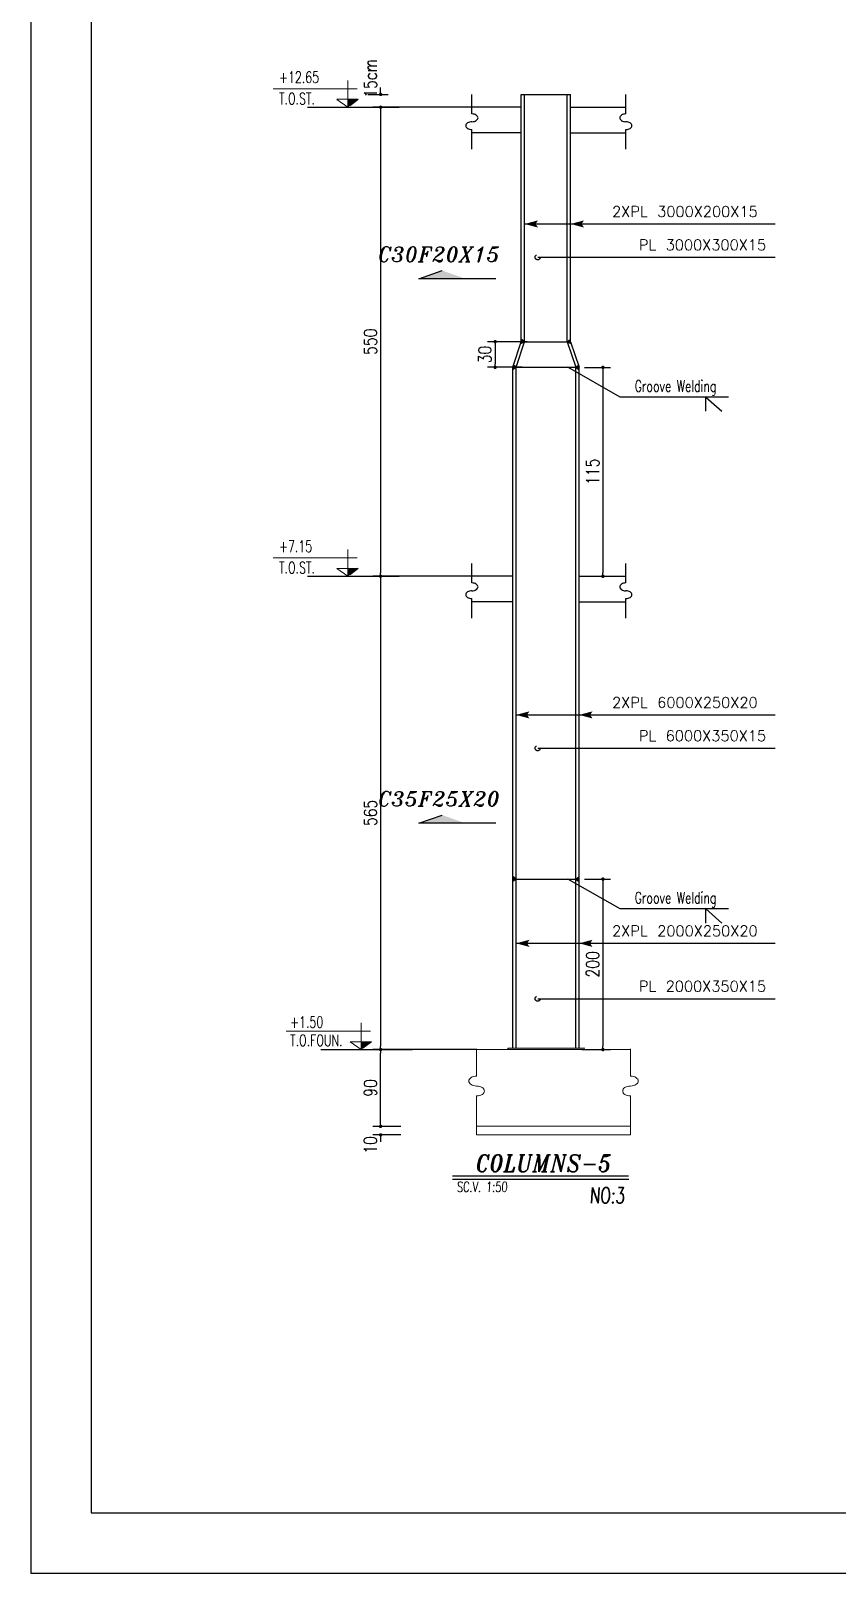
# Model space of a CAD drawing. Header units: inches. Extents: x 460503 to 460688, y 47570 to 48852.
# Drawn here: x 460506.05 to 460524.97, y 48435.49 to 48471.66 of the extents above; entities that cross this region are included whole.
import ezdxf

# ---------------------------------------------------------------- set-up
doc = ezdxf.new("R2010")
doc.units = ezdxf.units.IN
doc.header["$MEASUREMENT"] = 0
doc.linetypes.add('HIDDEN', pattern=[0.375, 0.25, -0.125])
for name, color, linetype in [('1', 1, 'Continuous'), ('1R', 1, 'Continuous'), ('2H', 2, 'HIDDEN'), ('2Y', 2, 'Continuous'), ('3', 3, 'HIDDEN'), ('3G', 3, 'Continuous'), ('4C', 4, 'Continuous'), ('6M', 6, 'Continuous'), ('COL-2', 3, 'Continuous'), ('D', 1, 'Continuous'), ('DIM', 8, 'Continuous'), ('lateral brace', 5, 'Continuous'), ('Layer4', 118, 'Continuous'), ('LEVEL', 3, 'HIDDEN'), ('TXT', 3, 'Continuous')]:
    doc.layers.add(name, color=color, linetype=linetype)
doc.layers.add('2', color=2, linetype='Continuous', lineweight=9)
doc.styles.add('ITALICT', font='italict')
doc.styles.add('ROMANC', font='TXT.shx')
doc.styles.add('ROMANS', font='ROMANS', dxfattribs={"width": 0.8})
doc.styles.add('ROMANT', font='romant')
doc.dimstyles.new('1-100', dxfattribs={"dimtxt": 0.3, "dimasz": 0.08, "dimexe": 0.18, "dimexo": 0.0625, "dimgap": 0.09, "dimtad": 1, "dimdec": 0, "dimlfac": 100, "dimdsep": 46, "dimtxsty": 'ROMANT', "dimblk": 'DOT', "dimcen": 0.09, "dimclrd": 1, "dimclre": 1, "dimclrt": 3, "dimadec": 0, "dimazin": 0, "dimtfac": 1, "dimtdec": 0, "dimtix": 1, "dimtofl": 0, "dimtmove": 2, "dimatfit": 3, "dimldrblk": 'DOT', "dimfxl": 1, "dimtolj": 1, "dimarcsym": 0})

# ---------------------------------------------------------------- blocks, each defined once
blk = doc.blocks.new('DOT')
at = {"layer": 'DIM', "color": 0, "linetype": 'ByBlock'}
blk.add_line((-0.5, 0), (-1, 0), dxfattribs=at)
at = {"layer": 'DIM', "color": 0, "linetype": 'ByBlock', "const_width": 0.5}
blk.add_lwpolyline([(-0.25, 0, 1), (0.25, 0, 1)], format="xyb", close=True, dxfattribs=at)
blk = doc.blocks.new('*D182')
at = {"layer": 'D', "color": 1, "lineweight": -2, "transparency": 16777216}
for p, q in [((460516.812, 48458.868), (460514.074, 48458.868)), ((460514.254, 48458.788), (460514.254, 48447.848)), ((460516.513, 48447.768), (460514.074, 48447.768))]:
    blk.add_line(p, q, dxfattribs=at)
at = {"layer": 'Defpoints', "color": 0, "transparency": 16777216}
for p in [(460516.874, 48458.868), (460514.254, 48447.768), (460516.576, 48447.768)]:
    blk.add_point(p, dxfattribs=at)
at = {"layer": 'D', "color": 1, "lineweight": -2, "transparency": 16777216, "xscale": 0.08, "yscale": 0.08, "zscale": 0.08}
for p, rotation in [((460514.254, 48458.868), 90), ((460514.254, 48447.768), 270)]:
    blk.add_blockref('DOT', p, dxfattribs=dict(at, rotation=rotation))
at = {"layer": 'D', "color": 2, "transparency": 16777216, "insert": (460514.014, 48453.318), "char_height": 0.3, "attachment_point": 5, "rotation": 90, "style": 'ROMANS'}
blk.add_mtext('\\A1;565', dxfattribs=at)
blk = doc.blocks.new('_Dot')
at = {"layer": 'DIM', "color": 0, "lineweight": -2}
blk.add_line((-0.5, 0), (-1, 0), dxfattribs=at)
at = {"layer": 'DIM', "color": 0, "const_width": 0.5}
blk.add_lwpolyline([(-0.25, 0, 1), (0.25, 0, 1)], format="xyb", close=True, dxfattribs=at)
blk = doc.blocks.new('ss')
at = {"layer": '2'}
for p, q in [((0, 0.137), (0, 0.514)), ((0, -0.137), (0, -0.674))]:
    blk.add_line(p, q, dxfattribs=at)
for points in [[(0, 0, -0.064661), (-0.043, 0.006, -0.077521), (-0.076, 0.02, -0.107173), (-0.1, 0.044, -0.145), (-0.107, 0.069, -0.145), (-0.1, 0.093, -0.107173), (-0.076, 0.117, -0.077521), (-0.043, 0.131, -0.064661), (0, 0.137, -0.064661)], [(0, -0.137, 0.064661), (0.043, -0.131, 0.077521), (0.076, -0.117, 0.107173), (0.1, -0.093, 0.145), (0.107, -0.069, 0.145), (0.1, -0.044, 0.107173), (0.076, -0.02, 0.077521), (0.043, -0.006, 0.064661), (0, 0, 0.064661)]]:
    blk.add_lwpolyline(points, format="xyb", dxfattribs=at)
blk = doc.blocks.new('*D183')
at = {"layer": 'D', "color": 1, "lineweight": -2, "transparency": 16777216}
for p, q in [((460514.73, 48445.968), (460514.074, 48445.968)), ((460514.254, 48446.048), (460514.254, 48446.128)), ((460514.73, 48445.768), (460514.074, 48445.768)), ((460514.254, 48445.688), (460514.254, 48445.608))]:
    blk.add_line(p, q, dxfattribs=at)
at = {"layer": 'Defpoints', "color": 0, "transparency": 16777216}
for p in [(460514.793, 48445.968), (460514.254, 48445.768), (460514.793, 48445.768)]:
    blk.add_point(p, dxfattribs=at)
at = {"layer": 'D', "color": 1, "lineweight": -2, "transparency": 16777216, "xscale": 0.08, "yscale": 0.08, "zscale": 0.08}
for p, rotation in [((460514.254, 48445.968), 270), ((460514.254, 48445.768), 90)]:
    blk.add_blockref('DOT', p, dxfattribs=dict(at, rotation=rotation))
at = {"layer": 'D', "color": 2, "transparency": 16777216, "insert": (460514.012, 48445.531), "char_height": 0.3, "attachment_point": 5, "rotation": 90, "style": 'ROMANS'}
blk.add_mtext('\\A1;10', dxfattribs=at)
blk = doc.blocks.new('*D184')
at = {"layer": 'D', "color": 1, "lineweight": -2, "transparency": 16777216}
for p, q in [((460513.951, 48470.168), (460514.434, 48470.168)), ((460514.254, 48470.248), (460514.254, 48470.328)), ((460513.951, 48469.868), (460514.434, 48469.868)), ((460514.254, 48469.788), (460514.254, 48469.708))]:
    blk.add_line(p, q, dxfattribs=at)
at = {"layer": 'Defpoints', "color": 0, "transparency": 16777216}
for p in [(460513.888, 48470.168), (460513.888, 48469.868), (460514.254, 48469.868)]:
    blk.add_point(p, dxfattribs=at)
at = {"layer": 'D', "color": 1, "lineweight": -2, "transparency": 16777216, "xscale": 0.08, "yscale": 0.08, "zscale": 0.08}
for p, rotation in [((460514.254, 48470.168), 270), ((460514.254, 48469.868), 90)]:
    blk.add_blockref('DOT', p, dxfattribs=dict(at, rotation=rotation))
at = {"layer": 'D', "color": 2, "transparency": 16777216, "insert": (460514.014, 48470.543), "char_height": 0.3, "attachment_point": 5, "rotation": 90, "style": 'ROMANS'}
blk.add_mtext('\\A1;15cm', dxfattribs=at)
blk = doc.blocks.new('*D178')
at = {"layer": 'D', "color": 1, "lineweight": -2, "transparency": 16777216}
for p, q in [((460516.672, 48469.868), (460514.074, 48469.868)), ((460514.254, 48469.788), (460514.254, 48458.948)), ((460516.513, 48458.868), (460514.074, 48458.868))]:
    blk.add_line(p, q, dxfattribs=at)
at = {"layer": 'Defpoints', "color": 0, "transparency": 16777216}
for p in [(460516.734, 48469.868), (460514.254, 48458.868), (460516.576, 48458.868)]:
    blk.add_point(p, dxfattribs=at)
at = {"layer": 'D', "color": 1, "lineweight": -2, "transparency": 16777216, "xscale": 0.08, "yscale": 0.08, "zscale": 0.08}
for p, rotation in [((460514.254, 48469.868), 90), ((460514.254, 48458.868), 270)]:
    blk.add_blockref('DOT', p, dxfattribs=dict(at, rotation=rotation))
at = {"layer": 'D', "color": 2, "transparency": 16777216, "insert": (460514.014, 48464.368), "char_height": 0.3, "attachment_point": 5, "rotation": 90, "style": 'ROMANS'}
blk.add_mtext('\\A1;550', dxfattribs=at)
blk = doc.blocks.new('*D179')
at = {"layer": 'D', "color": 1, "lineweight": -2, "transparency": 16777216}
for p, q in [((460519.035, 48463.767), (460519.65, 48463.767)), ((460519.47, 48463.687), (460519.47, 48458.948)), ((460519.035, 48458.868), (460519.65, 48458.868))]:
    blk.add_line(p, q, dxfattribs=at)
at = {"layer": 'Defpoints', "color": 0, "transparency": 16777216}
for p in [(460518.973, 48463.767), (460518.973, 48458.868), (460519.47, 48458.868)]:
    blk.add_point(p, dxfattribs=at)
at = {"layer": 'D', "color": 1, "lineweight": -2, "transparency": 16777216, "xscale": 0.08, "yscale": 0.08, "zscale": 0.08}
for p, rotation in [((460519.47, 48463.767), 90), ((460519.47, 48458.868), 270)]:
    blk.add_blockref('DOT', p, dxfattribs=dict(at, rotation=rotation))
at = {"layer": 'D', "color": 2, "transparency": 16777216, "insert": (460519.23, 48461.318), "char_height": 0.3, "attachment_point": 5, "rotation": 90, "style": 'ROMANS'}
blk.add_mtext('\\A1;115', dxfattribs=at)
blk = doc.blocks.new('*D180')
at = {"layer": 'D', "color": 1, "lineweight": -2, "transparency": 16777216}
for p, q in [((460519.035, 48451.767), (460519.65, 48451.767)), ((460519.47, 48451.687), (460519.47, 48447.848)), ((460518.975, 48447.768), (460519.65, 48447.768))]:
    blk.add_line(p, q, dxfattribs=at)
at = {"layer": 'Defpoints', "color": 0, "transparency": 16777216}
for p in [(460518.973, 48451.767), (460518.912, 48447.768), (460519.47, 48447.768)]:
    blk.add_point(p, dxfattribs=at)
at = {"layer": 'D', "color": 1, "lineweight": -2, "transparency": 16777216, "xscale": 0.08, "yscale": 0.08, "zscale": 0.08}
for p, rotation in [((460519.47, 48451.767), 90), ((460519.47, 48447.768), 270)]:
    blk.add_blockref('DOT', p, dxfattribs=dict(at, rotation=rotation))
at = {"layer": 'D', "color": 2, "transparency": 16777216, "insert": (460519.23, 48449.768), "char_height": 0.3, "attachment_point": 5, "rotation": 90, "style": 'ROMANS'}
blk.add_mtext('\\A1;200', dxfattribs=at)
blk = doc.blocks.new('*D181')
at = {"layer": 'D', "color": 1, "lineweight": -2, "transparency": 16777216}
for p, q in [((460517.689, 48464.368), (460516.761, 48464.368)), ((460516.941, 48464.288), (460516.941, 48463.848)), ((460517.578, 48463.768), (460516.761, 48463.768))]:
    blk.add_line(p, q, dxfattribs=at)
at = {"layer": 'Defpoints', "color": 0, "transparency": 16777216}
for p in [(460517.752, 48464.368), (460516.941, 48463.768), (460517.64, 48463.768, -0.015)]:
    blk.add_point(p, dxfattribs=at)
at = {"layer": 'D', "color": 1, "lineweight": -2, "transparency": 16777216, "xscale": 0.08, "yscale": 0.08, "zscale": 0.08}
for p, rotation in [((460516.941, 48464.368), 90), ((460516.941, 48463.768), 270)]:
    blk.add_blockref('DOT', p, dxfattribs=dict(at, rotation=rotation))
at = {"layer": 'D', "color": 2, "transparency": 16777216, "insert": (460516.701, 48464.068), "char_height": 0.3, "attachment_point": 5, "rotation": 90, "style": 'ROMANS'}
blk.add_mtext('\\A1;30', dxfattribs=at)
blk = doc.blocks.new('*D400')
at = {"layer": 'D', "color": 1, "lineweight": -2, "transparency": 16777216}
for p, q in [((460514.696, 48447.768), (460514.074, 48447.768)), ((460514.254, 48446.048), (460514.254, 48447.688)), ((460514.73, 48445.968), (460514.074, 48445.968))]:
    blk.add_line(p, q, dxfattribs=at)
at = {"layer": 'Defpoints', "color": 0, "transparency": 16777216}
for p in [(460514.254, 48447.768), (460514.758, 48447.768), (460514.793, 48445.968)]:
    blk.add_point(p, dxfattribs=at)
at = {"layer": 'D', "color": 1, "lineweight": -2, "transparency": 16777216, "xscale": 0.08, "yscale": 0.08, "zscale": 0.08}
for p, rotation in [((460514.254, 48447.768), 90), ((460514.254, 48445.968), 270)]:
    blk.add_blockref('DOT', p, dxfattribs=dict(at, rotation=rotation))
at = {"layer": 'D', "color": 2, "transparency": 16777216, "insert": (460514.014, 48446.868), "char_height": 0.3, "attachment_point": 5, "rotation": 90, "style": 'ROMANS'}
blk.add_mtext('\\A1;90', dxfattribs=at)

msp = doc.modelspace()

# ---------------------------------------------------------------- hatches: boundary and pattern name
at = {"layer": '1R'}
h = msp.add_hatch(color=256, dxfattribs=at)
h.dxf.hatch_style = 1
h.paths.add_polyline_path([(460517.55239173, 48464.42559781), (460517.55239173, 48464.36846903), (460517.63239173, 48464.36846903)])
h.paths.add_polyline_path([(460517.63239173, 48464.36846903), (460517.55239173, 48464.36846903), (460517.53478989, 48464.31566351)])
h = msp.add_hatch(color=256, dxfattribs=at)
h.dxf.hatch_style = 1
h.paths.add_polyline_path([(460518.71239173, 48464.42559781), (460518.71239173, 48464.36846903), (460518.63239173, 48464.36846903)])
h.paths.add_polyline_path([(460518.63239173, 48464.36846903), (460518.71239173, 48464.36846903), (460518.72999357, 48464.31566351)])
h = msp.add_hatch(color=256, dxfattribs=at)
h.dxf.hatch_style = 1
h.paths.add_polyline_path([(460517.36953036, 48463.81988493), (460517.35239173, 48463.76846903), (460517.43239173, 48463.76846903)])
h.paths.add_polyline_path([(460517.43239173, 48463.76846903), (460517.35239173, 48463.76846903), (460517.35239173, 48463.71134025)])
h = msp.add_hatch(color=256, dxfattribs=at)
h.dxf.hatch_style = 1
h.paths.add_polyline_path([(460518.89525309, 48463.81988493), (460518.91239173, 48463.76846903), (460518.83239173, 48463.76846903)])
h.paths.add_polyline_path([(460518.83239173, 48463.76846903), (460518.91239173, 48463.76846903), (460518.91239173, 48463.71134025)])
h = msp.add_hatch(color=256, dxfattribs=at)
h.dxf.hatch_style = 1
h.paths.add_polyline_path([(460517.35239173, 48451.82559781), (460517.35239173, 48451.76846903), (460517.43239173, 48451.76846903)])
h.paths.add_polyline_path([(460517.43239173, 48451.76846903), (460517.35239173, 48451.76846903), (460517.35239173, 48451.71134025)])
h = msp.add_hatch(color=256, dxfattribs=at)
h.dxf.hatch_style = 1
h.paths.add_polyline_path([(460518.91239173, 48451.82559781), (460518.91239173, 48451.76846903), (460518.83239173, 48451.76846903)])
h.paths.add_polyline_path([(460518.83239173, 48451.76846903), (460518.91239173, 48451.76846903), (460518.91239173, 48451.71134025)])
at = {"layer": 'COL-2'}
msp.add_hatch(color=256, dxfattribs=at).paths.add_polyline_path([(460519.04487804, 48447.80356903), (460517.24088214, 48447.80356903), (460517.24088214, 48447.76846903), (460519.04487804, 48447.76846903)])

# ---------------------------------------------------------------- linework, layer by layer
at = {"layer": '1'}
for p, q in [((460517.63239173, 48467.12944791), (460523.51470598, 48467.12944791)), ((460517.93869853, 48466.34851233), (460523.51470598, 48466.34851233)), ((460517.43239173, 48455.61675967), (460523.51470598, 48455.61675967)), ((460517.93869853, 48454.83582409), (460523.51470598, 48454.83582409)), ((460517.43239173, 48450.25983066), (460523.51470598, 48450.25983066)), ((460517.93869853, 48448.96210261), (460523.51470598, 48448.96210261))]:
    msp.add_line(p, q, dxfattribs=at)
msp.add_lwpolyline([(460507.46120186, 48436.90580848), (460588.72955203, 48436.90580848), (460588.72955203, 48493.53880511), (460507.46120186, 48493.53880511)], close=True, dxfattribs=at)
at = {"layer": '1R'}
for p, q in [((460517.63239173, 48464.36846903, 0.01499996), (460517.53480058, 48464.3156956)), ((460517.63239173, 48464.36846903, 0.01499996), (460517.55239173, 48464.42559781, 0.01499996)), ((460517.55239173, 48464.36846903), (460518.51239173, 48464.36846903)), ((460517.65239173, 48464.36846903, 0.01499996), (460518.71239173, 48464.36846903, 0.01499996)), ((460518.63239173, 48464.36846903, 0.01499996), (460518.71239173, 48464.42559781, 0.01499996)), ((460518.63239173, 48464.36846903, 0.01499996), (460518.72983907, 48464.316127)), ((460517.35239173, 48463.76846903), (460518.91239173, 48463.76846903)), ((460517.35239173, 48463.76846903), (460518.91239173, 48463.76846903)), ((460517.35239173, 48463.76846903), (460518.71239173, 48463.76846903)), ((460517.35239173, 48463.76846903), (460518.71239173, 48463.76846903)), ((460517.43239173, 48463.76846903), (460517.35239173, 48463.71134025)), ((460517.43239173, 48463.76846903), (460517.36953036, 48463.81988493)), ((460519.87100159, 48463.07181916), (460518.64288006, 48463.76846903)), ((460518.83239173, 48463.76846903), (460518.89525309, 48463.81988493)), ((460518.83239173, 48463.76846903), (460518.91239173, 48463.71134025)), ((460522.41826637, 48463.07181916), (460519.87100159, 48463.07181916)), ((460517.43239173, 48451.76846903), (460517.35239173, 48451.82559781)), ((460517.35239173, 48451.76846903), (460518.91239173, 48451.76846903)), ((460517.43239173, 48451.76846903), (460517.35239173, 48451.71134025)), ((460519.87100159, 48451.07181916), (460518.64288006, 48451.76846903)), ((460518.83239173, 48451.76846903), (460518.91239173, 48451.82559781)), ((460518.83239173, 48451.76846903), (460518.91239173, 48451.71134025)), ((460522.41826637, 48451.07181916), (460519.87100159, 48451.07181916))]:
    msp.add_line(p, q, dxfattribs=at)
at = {"layer": '2'}
for p, q in [((460513.4872217, 48469.86846903), (460513.4872217, 48470.49289969)), ((460513.70006769, 48470.29658294), (460511.72841462, 48470.29658294)), ((460513.4872217, 48469.86846903), (460513.22717683, 48470.04863188)), ((460513.22724343, 48470.05334273), (460513.7273297, 48470.05334273)), ((460513.70006769, 48459.29658294), (460511.72841462, 48459.29658294)), ((460513.4872217, 48458.86846903), (460513.4872217, 48459.49289969)), ((460513.4872217, 48458.86846903), (460513.22717683, 48459.04863188)), ((460513.22724343, 48459.05334273), (460513.7273297, 48459.05334273)), ((460514.01230797, 48448.19658294), (460512.04065491, 48448.19658294)), ((460513.79946198, 48447.76846903), (460513.79946198, 48448.39289969)), ((460513.79946198, 48447.76846903), (460513.53941712, 48447.94863188)), ((460513.53948371, 48447.95334273), (460514.03956999, 48447.95334273)), ((460516.5053735, 48447.76846903), (460520.11560237, 48447.76846903)), ((460517.24088214, 48447.80356903), (460519.04488214, 48447.80356903)), ((460516.50528175, 48445.96846903), (460520.11562209, 48445.96846903)), ((460516.50527003, 48445.76846903), (460520.11563588, 48445.76846903))]:
    msp.add_line(p, q, dxfattribs=at)
at = {"layer": '2H'}
for p, q in [((460513.72726311, 48470.04863188), (460513.4872217, 48469.86846903)), ((460513.72726311, 48459.04863188), (460513.4872217, 48458.86846903)), ((460514.03950339, 48447.94863188), (460513.79946198, 48447.76846903))]:
    msp.add_line(p, q, dxfattribs=at)
at = {"layer": '2Y'}
for p, q in [((460516.39565384, 48469.71002228), (460516.39565384, 48470.16564539)), ((460520.00778276, 48469.71002228), (460520.00778276, 48470.16564539)), ((460516.39565384, 48468.8840754), (460516.39565384, 48469.34465988)), ((460520.00778276, 48468.8840754), (460520.00778276, 48469.34465988)), ((460521.8839554, 48462.73594163), (460521.8839554, 48463.07094683)), ((460521.8839554, 48463.07094683), (460522.25865792, 48462.73594163)), ((460516.39565384, 48458.71002228), (460516.39565384, 48459.16564539)), ((460520.00778276, 48458.71002228), (460520.00778276, 48459.16564539)), ((460516.39565384, 48457.8840754), (460516.39565384, 48458.34465988)), ((460520.00778276, 48457.8840754), (460520.00778276, 48458.34465988)), ((460521.8839554, 48450.73594163), (460521.8839554, 48451.07094683)), ((460521.8839554, 48451.07094683), (460522.25865792, 48450.73594163))]:
    msp.add_line(p, q, dxfattribs=at)
for centre, radius, start, end in [((460516.31219927, 48469.43600048), 0.05975846, 146.998455308, 179.999999999), ((460516.31219927, 48469.43600048), 0.05975846, 180, 213.001544691), ((460516.35211366, 48469.41007825), 0.10735174, 122.529539564, 146.998455308), ((460516.35211366, 48469.46192271), 0.10735174, 213.001544692, 237.470460436), ((460516.37840812, 48469.36885112), 0.15625036, 104.798504114, 122.529539568), ((460516.39565384, 48469.30357179), 0.22376929, 89.999999997, 104.798504111), ((460516.39565384, 48469.48625299), 0.22376929, 75.201495889, 90.000000003), ((460516.39565384, 48469.75111037), 0.22376929, 270, 284.798504114), ((460516.41289956, 48469.55153232), 0.15625036, 57.470460437, 75.201495889), ((460516.41289956, 48469.68583103), 0.15625036, 284.798504111, 302.529539564), ((460516.43919403, 48469.59275945), 0.10735174, 33.001544693, 57.470460437), ((460516.43919403, 48469.64460391), 0.10735174, 302.529539564, 326.998455309), ((460516.47910841, 48469.61868168), 0.05975846, 359.999999998, 33.001544691), ((460516.47910841, 48469.61868168), 0.05975846, 326.998455309, 0), ((460519.9243282, 48469.61868168), 0.05975846, 146.998455309, 180.000000002), ((460519.9243282, 48469.61868168), 0.05975846, 180, 213.001544691), ((460519.96424258, 48469.59275945), 0.10735174, 122.529539563, 146.998455307), ((460519.96424258, 48469.64460391), 0.10735174, 213.001544691, 237.470460436), ((460519.99053704, 48469.55153232), 0.15625036, 104.798504111, 122.529539563), ((460519.99053704, 48469.68583103), 0.15625036, 237.470460436, 255.201495889), ((460520.00778276, 48469.48625299), 0.22376929, 89.999999997, 104.798504111), ((460520.00778276, 48469.75111037), 0.22376929, 255.201495886, 270), ((460520.00778276, 48469.30357179), 0.22376929, 75.201495889, 90.000000003), ((460520.02502848, 48469.36885112), 0.15625036, 57.470460432, 75.201495886), ((460520.05132295, 48469.41007825), 0.10735174, 33.001544692, 57.470460436), ((460520.05132295, 48469.46192271), 0.10735174, 302.529539564, 326.998455308), ((460520.09123733, 48469.43600048), 0.05975846, 0.000000001, 33.001544692), ((460520.09123733, 48469.43600048), 0.05975846, 326.998455309, 0), ((460516.37840812, 48469.50314984), 0.15625036, 237.470460436, 255.201495889), ((460516.39565384, 48469.56842917), 0.22376929, 255.201495889, 270), ((460520.00778276, 48469.56842917), 0.22376929, 270, 284.798504111), ((460520.02502848, 48469.50314984), 0.15625036, 284.798504111, 302.529539564), ((460516.39565384, 48458.30357179), 0.22376929, 89.999999997, 104.798504111), ((460516.39565384, 48458.48625299), 0.22376929, 75.201495889, 90.000000003), ((460516.39565384, 48458.75111037), 0.22376929, 270, 284.798504114), ((460516.41289956, 48458.55153232), 0.15625036, 57.470460437, 75.201495889), ((460516.41289956, 48458.68583103), 0.15625036, 284.798504111, 302.529539564), ((460516.43919403, 48458.59275945), 0.10735174, 33.001544693, 57.470460437), ((460516.43919403, 48458.64460391), 0.10735174, 302.529539564, 326.998455309), ((460516.47910841, 48458.61868168), 0.05975846, 359.999999998, 33.001544691), ((460516.47910841, 48458.61868168), 0.05975846, 326.998455309, 0), ((460519.9243282, 48458.61868168), 0.05975846, 146.998455309, 180.000000002), ((460519.9243282, 48458.61868168), 0.05975846, 180, 213.001544691), ((460519.96424258, 48458.59275945), 0.10735174, 122.529539563, 146.998455307), ((460519.96424258, 48458.64460391), 0.10735174, 213.001544691, 237.470460436), ((460519.99053704, 48458.55153232), 0.15625036, 104.798504111, 122.529539563), ((460519.99053704, 48458.68583103), 0.15625036, 237.470460436, 255.201495889), ((460520.00778276, 48458.48625299), 0.22376929, 89.999999997, 104.798504111), ((460520.00778276, 48458.75111037), 0.22376929, 255.201495886, 270), ((460520.00778276, 48458.30357179), 0.22376929, 75.201495889, 90.000000003), ((460516.31219927, 48458.43600048), 0.05975846, 146.998455308, 179.999999999), ((460516.31219927, 48458.43600048), 0.05975846, 180, 213.001544691), ((460516.35211366, 48458.41007825), 0.10735174, 122.529539564, 146.998455308), ((460516.35211366, 48458.46192271), 0.10735174, 213.001544692, 237.470460436), ((460516.37840812, 48458.36885112), 0.15625036, 104.798504114, 122.529539568), ((460516.37840812, 48458.50314984), 0.15625036, 237.470460436, 255.201495889), ((460516.39565384, 48458.56842917), 0.22376929, 255.201495889, 270), ((460520.00778276, 48458.56842917), 0.22376929, 270, 284.798504111), ((460520.02502848, 48458.36885112), 0.15625036, 57.470460432, 75.201495886), ((460520.02502848, 48458.50314984), 0.15625036, 284.798504111, 302.529539564), ((460520.05132295, 48458.41007825), 0.10735174, 33.001544692, 57.470460436), ((460520.05132295, 48458.46192271), 0.10735174, 302.529539564, 326.998455308), ((460520.09123733, 48458.43600048), 0.05975846, 0.000000001, 33.001544692), ((460520.09123733, 48458.43600048), 0.05975846, 326.998455309, 0)]:
    msp.add_arc(centre, radius, start, end, dxfattribs=at)
at = {"layer": '3'}
for centre in [(460517.93869853, 48466.34851233), (460517.93869853, 48454.83582409), (460517.93869853, 48448.96210261)]:
    msp.add_circle(centre, 0.06, dxfattribs=at)
for points in [[(460513.4872217, 48469.86846903), (460513.72726311, 48470.04863188), (460513.4872217, 48470.04863188)], [(460517.63239173, 48467.12944791), (460517.88962704, 48467.12944791), (460517.94602639, 48467.21350392)], [(460518.71239173, 48467.12944791), (460518.96962704, 48467.12944791), (460519.02602639, 48467.21350392)], [(460517.63239173, 48467.12944791), (460517.88962704, 48467.12944791), (460517.94602639, 48467.0453919)], [(460518.71239173, 48467.12944791), (460518.96962704, 48467.12944791), (460519.02602639, 48467.0453919)], [(460513.4872217, 48458.86846903), (460513.72726311, 48459.04863188), (460513.4872217, 48459.04863188)], [(460517.43239173, 48455.61675967), (460517.68962704, 48455.61675967), (460517.74602639, 48455.70081568)], [(460518.91239173, 48455.61675967), (460519.16962704, 48455.61675967), (460519.22602639, 48455.70081568)], [(460517.43239173, 48455.61675967), (460517.68962704, 48455.61675967), (460517.74602639, 48455.53270366)], [(460518.91239173, 48455.61675967), (460519.16962704, 48455.61675967), (460519.22602639, 48455.53270366)], [(460517.43239173, 48450.25983066), (460517.68962704, 48450.25983066), (460517.74602639, 48450.34388666)], [(460517.43239173, 48450.25983066), (460517.68962704, 48450.25983066), (460517.74602639, 48450.17577465)], [(460518.91239173, 48450.25983066), (460519.16962704, 48450.25983066), (460519.22602639, 48450.34388666)], [(460518.91239173, 48450.25983066), (460519.16962704, 48450.25983066), (460519.22602639, 48450.17577465)], [(460513.79946198, 48447.76846903), (460514.03950339, 48447.94863188), (460513.79946198, 48447.94863188)]]:
    msp.add_solid(points, dxfattribs=at)
at = {"layer": '3G'}
for p, q in [((460517.55239173, 48470.16846903), (460518.71239173, 48470.16846903)), ((460517.55239173, 48464.36846903), (460517.55239173, 48470.16846903)), ((460517.63239173, 48464.36846903), (460517.63239173, 48470.16846903)), ((460518.63239173, 48464.36846903), (460518.63239173, 48470.16846903)), ((460518.63239173, 48464.36846903), (460518.63239173, 48470.16846903)), ((460518.71239173, 48464.36846903), (460518.71239173, 48470.16846903)), ((460517.55239173, 48469.86846903), (460516.39565384, 48469.86846903)), ((460518.71239173, 48469.86846903), (460520.00778276, 48469.86846903)), ((460517.55239173, 48469.26846903), (460516.39565384, 48469.26846903)), ((460518.71239173, 48469.26846903), (460520.00778276, 48469.26846903)), ((460515.15214082, 48465.84571673), (460515.69607364, 48466.03928353)), ((460516.95502021, 48465.84571673), (460515.15214082, 48465.84571673)), ((460517.35239173, 48463.76846903), (460517.55239173, 48464.36846903)), ((460517.43239173, 48463.76846903), (460517.63239173, 48464.36846903)), ((460518.63239173, 48464.36846903), (460518.83239173, 48463.76846903)), ((460518.71239173, 48464.36846903), (460518.91239173, 48463.76846903)), ((460517.35239173, 48447.80356903), (460517.35239173, 48463.76846903)), ((460517.43239173, 48447.80356903), (460517.43239173, 48463.76846903)), ((460518.83239173, 48447.80356903), (460518.83239173, 48463.76846903)), ((460518.83239173, 48447.80356903), (460518.83239173, 48463.76846903)), ((460518.91239173, 48447.80356903), (460518.91239173, 48463.76846903)), ((460517.35239173, 48458.86846903), (460516.39565384, 48458.86846903)), ((460518.91239173, 48458.86846903), (460520.00778276, 48458.86846903)), ((460517.35239173, 48458.26846903), (460516.39565384, 48458.26846903)), ((460518.91239173, 48458.26846903), (460520.00778276, 48458.26846903)), ((460515.15214082, 48453.075632), (460515.69607364, 48453.2691988)), ((460516.95502021, 48453.075632), (460515.15214082, 48453.075632)), ((460515.94008336, 48444.72907767), (460520.07692862, 48444.72907767))]:
    msp.add_line(p, q, dxfattribs=at)
for points in [[(460515.15214082, 48465.84571673), (460515.69607364, 48466.03928353), (460515.69607364, 48465.84571673)], [(460516.24000645, 48465.84571673), (460515.69607364, 48466.03928353), (460515.69607364, 48465.84571673)], [(460515.15214082, 48453.075632), (460515.69607364, 48453.2691988), (460515.69607364, 48453.075632)], [(460516.24000645, 48453.075632), (460515.69607364, 48453.2691988), (460515.69607364, 48453.075632)]]:
    msp.add_solid(points, dxfattribs=at)
at = {"layer": '6M', "color": 4}
msp.add_line((460515.94008336, 48444.80436123), (460520.07051814, 48444.80436123), dxfattribs=at)
at = {"layer": 'COL-2'}
msp.add_line((460517.24088214, 48447.80356903), (460517.24088214, 48447.76846903), dxfattribs=at)
at = {"layer": 'D'}
for p, q in [((460512.53754827, 48469.86846903), (460514.68790907, 48469.86846903)), ((460512.53754827, 48458.86846903), (460514.68790907, 48458.86846903)), ((460512.84978855, 48447.76846903), (460515.00014935, 48447.76846903))]:
    msp.add_line(p, q, dxfattribs=at)
at = {"layer": 'DIM'}
msp.add_lwpolyline([(460506.04537694, 48435.48998357), (460590.14537694, 48435.48998357), (460590.14537694, 48494.95463003), (460506.04537694, 48494.95463003)], close=True, dxfattribs=at)
at = {"layer": 'lateral brace'}
msp.add_lwpolyline([(460506.04537694, 48435.48998357), (460590.14537694, 48435.48998357), (460590.14537694, 48494.95463003), (460506.04537694, 48494.95463003)], close=True, dxfattribs=at)
at = {"layer": 'Layer4'}
msp.add_lwpolyline([(460590.14537694, 48494.95463003), (460506.04537694, 48494.95463003), (460506.04537694, 48435.48998357), (460590.14537694, 48435.48998357)], close=True, dxfattribs=at)

# ---------------------------------------------------------------- block references
at = {"layer": 'TXT', "yscale": 1.7, "zscale": 1.7}
for p, xscale in [((460516.5054007, 48446.91298771), 1.7), ((460520.11550817, 48446.91298771), -1.7)]:
    msp.add_blockref('ss', p, dxfattribs=dict(at, xscale=xscale))

# ---------------------------------------------------------------- texts
at = {"layer": '2Y', "style": 'ROMANC'}
for s, p in [('2XPL 3000X200X15', (460519.68504207, 48467.29510498)), ('PL 3000X300X15', (460520.31266666, 48466.5141694)), ('2XPL 6000X250X20', (460519.68504207, 48455.78241674)), ('PL 6000X350X15', (460520.31266666, 48455.00148116)), ('2XPL 2000X250X20', (460519.68504207, 48450.42548773)), ('PL 2000X350X15', (460520.31266666, 48449.12775968))]:
    msp.add_text(s, height=0.2499993062, dxfattribs=at).set_placement(p)
at = {"layer": '3', "style": 'ROMANS', "oblique": 3, "width": 0.7}
for s, height, p in [('SC.V. 1:50', 0.24, (460516.04004835, 48444.42868348)), ('NO:3', 0.3696, (460519.16036245, 48444.1642666))]:
    msp.add_text(s, height=height, dxfattribs=at).set_placement(p)
at = {"layer": '3G', "style": 'ITALICT'}
for s, p in [('C30F20X15', (460514.19053267, 48466.24328585)), ('C35F25X20', (460514.19053267, 48453.47320112))]:
    msp.add_text(s, height=0.35, dxfattribs=at).set_placement(p)
at = {"layer": '4C', "style": 'ITALICT', "width": 0.88}
msp.add_text('COLUMNS-5', height=0.4, dxfattribs=at).set_placement((460516.49108343, 48444.90216267))
at = {"layer": 'LEVEL', "style": 'ROMANS', "width": 0.7}
for s, p in [('+12.65', (460511.86921285, 48470.43621707)), ('T.O.ST.  ', (460511.86921285, 48469.93497015)), ('Groove Welding', (460520.21481352, 48463.19338361)), ('+7.15', (460511.86921285, 48459.43621707)), ('T.O.ST.  ', (460511.86921285, 48458.93497015)), ('Groove Welding', (460520.21481352, 48451.19338361)), ('+1.50', (460512.12931093, 48448.27752163)), ('T.O.FOUN.', (460512.12931093, 48447.84796427))]:
    msp.add_text(s, height=0.27, dxfattribs=at).set_placement(p)

# ---------------------------------------------------------------- dimensions: what is measured, and where the dimension line sits
at = {"layer": 'D'}
for base, p1, p2, text, picture, middle in [((460514.25382768, 48469.86846903), (460513.88846537, 48470.16846903), (460513.88846537, 48469.86846903), '15cm', '*D184', (460514.25382767, 48470.54280408)), ((460514.25382768, 48445.76846903), (460514.79281788, 48445.96846903), (460514.79281788, 48445.76846903), '10', '*D183', (460514.25150772, 48445.53130695))]:
    dim = msp.add_linear_dim(base=base, p1=p1, p2=p2, angle=270, text=text, dimstyle='1-100', override={"dimtxsty": 'ROMANS', "dimclrt": 2, "dimtmove": 1}, dxfattribs=at)
    dim.commit()
    dim.dimension.update_dxf_attribs({"geometry": picture, "text_midpoint": middle, "dimtype": 160})
for base, p1, p2, text, picture, middle in [((460514.25382768, 48458.86846903), (460516.7340841, 48469.86846903), (460516.57584282, 48458.86846903), '550', '*D178', (460514.01382768, 48464.36846903)), ((460516.94059225, 48463.76846903, 0.01499996), (460517.75165474, 48464.36846903, 0.01499996), (460517.64009137, 48463.76846903), '30', '*D181', (460516.70059225, 48464.06846903, 0.01499996)), ((460519.47034263, 48458.86846903), (460518.97295224, 48463.76663021), (460518.97295224, 48458.86846903), '115', '*D179', (460519.23034263, 48461.31754962)), ((460514.25382768, 48447.76846903), (460516.87402278, 48458.86846903), (460516.57584282, 48447.76846903), '565', '*D182', (460514.01382768, 48453.31846903)), ((460519.47034263, 48447.76846903), (460518.97295224, 48451.76663021), (460518.91239173, 48447.76846903), '200', '*D180', (460519.23034263, 48449.76754962)), ((460514.25382768, 48447.76846903), (460514.79281788, 48445.96846903), (460514.75848695, 48447.76846903), '90', '*D400', (460514.01382768, 48446.86846903))]:
    dim = msp.add_linear_dim(base=base, p1=p1, p2=p2, angle=90, text=text, dimstyle='1-100', override={"dimtxsty": 'ROMANS', "dimclrt": 2, "dimtmove": 1}, dxfattribs=at)
    dim.commit()
    dim.dimension.update_dxf_attribs({"geometry": picture, "text_midpoint": middle})

doc.saveas('drawing.dxf')
